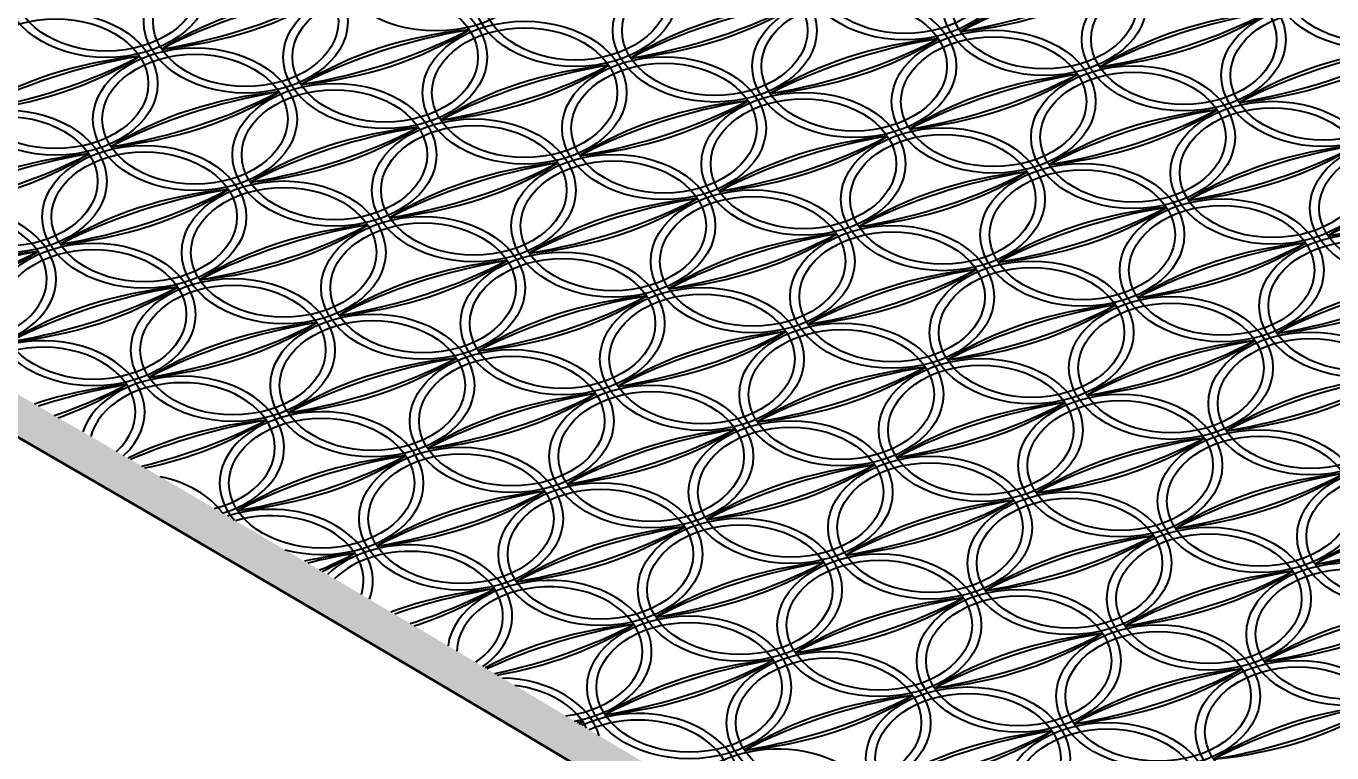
# Model space of a CAD drawing. Header units: millimetres. Extents: x 4628 to 974470, y 12613 to 383573.
# Drawn here: x 672960 to 680000, y 325550 to 329468 of the extents above; entities that cross this region are included whole.
import ezdxf

# ---------------------------------------------------------------- set-up
doc = ezdxf.new("R2010")
doc.units = ezdxf.units.MM
doc.layers.add('标注', color=3, linetype='Continuous', lineweight=18)
doc.layers.add('桥 构造粗实', color=1, linetype='Continuous', lineweight=30)
doc.styles.add('仿宋字', font='', dxfattribs={"width": 0.7})
doc.styles.get('仿宋字').set_extended_font_data('仿宋_GB2312')
doc.dimstyles.new('750', dxfattribs={"dimscale": 0, "dimtxt": 2.5, "dimasz": 1, "dimexe": 1, "dimexo": 1, "dimgap": 0, "dimtad": 0, "dimdec": 0, "dimlfac": 0.1, "dimrnd": 0.1, "dimzin": 12, "dimdsep": 46, "dimtxsty": '仿宋字', "dimblk": 'OBLIQUE', "dimcen": -1, "dimclrd": 256, "dimclre": 256, "dimclrt": 256, "dimadec": 4, "dimazin": 0, "dimtp": 2, "dimtm": 3, "dimtfac": 0.5, "dimtdec": 0, "dimtmove": 2, "dimatfit": 3, "dimldrblk": 'OBLIQUE', "dimfxl": 3, "dimfxlon": 1, "dimtvp": 0.7, "dimtolj": 1, "dimtzin": 12, "dimarcsym": 0})

# ---------------------------------------------------------------- blocks, each defined once
blk = doc.blocks.new('_Oblique')
at = {"color": 0, "linetype": 'ByBlock', "lineweight": -2}
blk.add_line((-0.5, -0.5), (0.5, 0.5), dxfattribs=at)
blk = doc.blocks.new('*D95')
at = {"layer": 'Defpoints', "color": 0}
for p in [(682588.7, 354868.6), (663588.7, 320809.5), (682588.7, 312301.9)]:
    blk.add_point(p, dxfattribs=at)
at = {"layer": '标注', "lineweight": -2}
for p, q in [((663588.7, 352868.6), (663588.7, 355868.6)), ((682588.7, 352868.6), (682588.7, 355868.6)), ((663588.7, 354868.6), (682588.7, 354868.6))]:
    blk.add_line(p, q, dxfattribs=at)
at = {"layer": '标注', "lineweight": -2, "xscale": 1000.0000020837, "yscale": 1000.0000020837, "zscale": 1000.0000020837, "rotation": 180}
blk.add_blockref('_Oblique', (663588.7, 354868.6), dxfattribs=at)
at = {"layer": '标注', "lineweight": -2, "xscale": 1000.0000020837, "yscale": 1000.0000020837, "zscale": 1000.0000020837}
blk.add_blockref('_Oblique', (682588.7, 354868.6), dxfattribs=at)
at = {"layer": '标注', "insert": (673088.7, 356618.6), "char_height": 2500, "attachment_point": 5, "style": '仿宋字'}
blk.add_mtext('\\A1;1900', dxfattribs=at)
blk = doc.blocks.new('2121212')
at = {"color": 8}
for centre, major_axis in [((-9106.6, 9555.5), (550, 0)), ((-6577.7, 9507.2), (550, 0)), ((-6577.7, 9507.2), (500, 0)), ((-10883.7, 9412.4), (550, 0)), ((-10883.7, 9412.4), (500, 0)), ((-10132, 9220.8), (500, 0)), ((-7603.1, 9172.5), (550, 0)), ((-7603.1, 9172.5), (500, 0)), ((-6851.3, 8980.9), (550, 0)), ((-6851.3, 8980.9), (500, 0)), ((-4322.5, 8932.6), (500, 0)), ((-11157.3, 8886.1), (550, 0)), ((-11157.3, 8886.1), (500, 0)), ((-8628.5, 8837.8), (550, 0)), ((-8628.5, 8837.8), (500, 0)), ((-7125, 8454.7), (550, 0)), ((-7125, 8454.7), (500, 0)), ((-8902.1, 8311.5), (550, 0)), ((-8902.1, 8311.5), (500, 0)), ((-6373.2, 8263.2), (550, 0)), ((-6373.2, 8263.2), (500, 0)), ((-3844.3, 8214.8), (500, 0)), ((-10679.2, 8168.4), (550, 0)), ((-10679.2, 8168.4), (500, 0)), ((-8150.3, 8120), (550, 0)), ((-8150.3, 8120), (500, 0)), ((-5621.4, 8071.6), (550, 0)), ((-5621.4, 8071.6), (500, 0)), ((-6646.8, 7736.9), (550, 0)), ((-6646.8, 7736.9), (500, 0)), ((-5895.1, 7545.4), (550, 0)), ((-5895.1, 7545.4), (500, 0)), ((-10201.1, 7450.6), (550, 0)), ((-10201.1, 7450.6), (500, 0)), ((-7672.2, 7402.2), (550, 0)), ((-7672.2, 7402.2), (500, 0)), ((-9449.3, 7259.1), (550, 0)), ((-9449.3, 7259.1), (500, 0)), ((-8697.6, 7067.6), (500, 0)), ((-6168.7, 7019.2), (550, 0)), ((-6168.7, 7019.2), (500, 0)), ((-5416.9, 6827.7), (550, 0)), ((-5416.9, 6827.7), (500, 0)), ((-9722.9, 6732.9), (500, 0)), ((-7194, 6684.5), (550, 0)), ((-7194, 6684.5), (500, 0)), ((-5690.5, 6301.4), (550, 0)), ((-5690.5, 6301.4), (500, 0)), ((-7467.7, 6158.3), (550, 0)), ((-7467.7, 6158.3), (500, 0)), ((-4938.8, 6109.9), (550, 0)), ((-4938.8, 6109.9), (500, 0)), ((-6715.9, 5966.7), (550, 0)), ((-6715.9, 5966.7), (500, 0)), ((-4187, 5918.4), (550, 0)), ((-4187, 5918.4), (500, 0)), ((-5212.4, 5583.7), (550, 0)), ((-5212.4, 5583.7), (500, 0)), ((-4460.6, 5392.1), (550, 0)), ((-4460.6, 5392.1), (500, 0)), ((-6237.8, 5249), (550, 0)), ((-6237.8, 5249), (500, 0))]:
    blk.add_ellipse(centre, major_axis=major_axis, ratio=0.7, dxfattribs=at)
for centre, major_axis, start_param, end_param in [((-4048.8, 9458.8), (-550, 0), 3.141593, 9.424778), ((-4048.8, 9458.8), (-500, 0), 3.141593, 9.424778), ((-8354.8, 9364), (-550, 0), 3.141593, 9.424778), ((-8354.8, 9364), (-500, 0), 3.141593, 9.424778), ((-5826, 9315.6), (-550, 0), 3.141593, 9.424778), ((-5826, 9315.6), (-500, 0), 3.141593, 9.424778), ((-10132, 9220.8), (-550, 0), 3.141593, 9.424778), ((-5074.2, 9124.1), (-550, 0), 3.141593, 9.424778), ((-5140.8, 8287.1), (1696.6, 0), 1.707987, 2.30627), ((-4788.5, 7758.3), (-2505.2, 0), -1.335396, -0.933532), ((-6511.2, 10344.2), (1696.6, 0), -1.433605, -0.835323), ((-6863.4, 10873), (2505.2, 0), -1.335396, -0.933532), ((-5074.2, 9124.1), (-500, 0), 3.141593, 9.424778), ((-9446.8, 8192.3), (1696.6, 0), 1.707987, 2.30627), ((-9094.5, 7663.5), (-2505.2, 0), -1.335396, -0.933532), ((-10817.2, 10249.4), (-1696.6, 0), 1.707987, 2.30627), ((-11169.4, 10778.2), (2505.2, 0), -1.335396, -0.933532), ((-9380.2, 9029.3), (-550, 0), 3.141593, 9.424778), ((-9380.2, 9029.3), (-500, 0), 3.141593, 9.424778), ((-6917.9, 8143.9), (1696.6, 0), 1.707987, 2.30627), ((-6565.6, 7615.1), (-2505.2, 0), -1.335396, -0.933532), ((-8288.3, 10201), (1696.6, 0), -1.433605, -0.835323), ((-8640.5, 10729.8), (-2505.2, 0), 1.806196, 2.208061), ((-4322.5, 8932.6), (-550, 0), 3.141593, 9.424778), ((-4389, 8095.5), (-1696.6, 0), -1.433605, -0.835323), ((-4036.8, 7566.7), (2505.2, 0), 1.806196, 2.208061), ((-5759.4, 10152.7), (1696.6, 0), -1.433605, -0.835323), ((-6111.7, 10681.5), (2505.2, 0), -1.335396, -0.933532), ((-8695, 8000.7), (1696.6, 0), 1.707987, 2.30627), ((-8342.8, 7471.9), (-2505.2, 0), -1.335396, -0.933532), ((-10065.4, 10057.9), (1696.6, 0), -1.433605, -0.835323), ((-10417.7, 10586.7), (-2505.2, 0), 1.806196, 2.208061), ((-6099.6, 8789.4), (-550, 0), 3.141593, 9.424778), ((-6166.1, 7952.4), (-1696.6, 0), -1.433605, -0.835323), ((-5813.9, 7423.6), (-2505.2, 0), -1.335396, -0.933532), ((-7536.5, 10009.5), (1696.6, 0), -1.433605, -0.835323), ((-7888.8, 10538.3), (-2505.2, 0), 1.806196, 2.208061), ((-6099.6, 8789.4), (-500, 0), 3.141593, 9.424778), ((-10472.2, 7857.6), (-1696.6, 0), -1.433605, -0.835323), ((-10119.9, 7328.8), (-2505.2, 0), -1.335396, -0.933532), ((-11842.5, 9914.7), (1696.6, 0), -1.433605, -0.835323), ((-12194.8, 10443.5), (-2505.2, 0), 1.806196, 2.208061), ((-10405.6, 8694.6), (-550, 0), 3.141593, 9.424778), ((-10405.6, 8694.6), (-500, 0), 3.141593, 9.424778), ((-7876.7, 8646.2), (-550, 0), 3.141593, 9.424778), ((-3637.3, 7904), (1696.6, 0), 1.707987, 2.30627), ((-3285, 7375.2), (-2505.2, 0), -1.335396, -0.933532), ((-5007.6, 9961.1), (1696.6, 0), -1.433605, -0.835323), ((-5359.9, 10489.9), (-2505.2, 0), 1.806196, 2.208061), ((-7943.3, 7809.2), (1696.6, 0), 1.707987, 2.30627), ((-7591, 7280.4), (2505.2, 0), 1.806196, 2.208061), ((-9313.7, 9866.3), (-1696.6, 0), 1.707987, 2.30627), ((-9665.9, 10395.1), (2505.2, 0), -1.335396, -0.933532), ((-7876.7, 8646.2), (-500, 0), 3.141593, 9.424778), ((-5347.8, 8597.9), (-550, 0), 3.141593, 9.424778), ((-5347.8, 8597.9), (-500, 0), 3.141593, 9.424778), ((-9653.8, 8503.1), (-550, 0), 3.141593, 9.424778), ((-5414.4, 7760.8), (-1696.6, 0), -1.433605, -0.835323), ((-5062.1, 7232), (-2505.2, 0), -1.335396, -0.933532), ((-6784.8, 9818), (-1696.6, 0), 1.707987, 2.30627), ((-7137, 10346.8), (-2505.2, 0), 1.806196, 2.208061), ((-9720.4, 7666), (1696.6, 0), 1.707987, 2.30627), ((-9368.1, 7137.2), (-2505.2, 0), -1.335396, -0.933532), ((-11090.8, 9723.2), (-1696.6, 0), 1.707987, 2.30627), ((-11443, 10252), (2505.2, 0), -1.335396, -0.933532), ((-9653.8, 8503.1), (-500, 0), 3.141593, 9.424778), ((-11431, 8359.9), (-550, 0), 3.141593, 9.424778), ((-7191.5, 7617.7), (1696.6, 0), 1.707987, 2.30627), ((-6839.3, 7088.9), (-2505.2, 0), -1.335396, -0.933532), ((-8561.9, 9674.8), (-1696.6, 0), 1.707987, 2.30627), ((-8914.2, 10203.6), (2505.2, 0), -1.335396, -0.933532), ((-4662.6, 7569.3), (1696.6, 0), 1.707987, 2.30627), ((-4310.4, 7040.5), (-2505.2, 0), -1.335396, -0.933532), ((-6033, 9626.4), (1696.6, 0), -1.433605, -0.835323), ((-6385.3, 10155.2), (2505.2, 0), -1.335396, -0.933532), ((-4596.1, 8406.3), (-550, 0), 3.141593, 9.424778), ((-4596.1, 8406.3), (-500, 0), 3.141593, 9.424778), ((-11431, 8359.9), (-500, 0), 3.141593, 9.424778), ((-8968.6, 7474.5), (1696.6, 0), 1.707987, 2.30627), ((-8616.4, 6945.7), (-2505.2, 0), -1.335396, -0.933532), ((-10339, 9531.6), (-1696.6, 0), 1.707987, 2.30627), ((-10691.3, 10060.4), (2505.2, 0), -1.335396, -0.933532), ((-6439.8, 7426.1), (1696.6, 0), 1.707987, 2.30627), ((-6087.5, 6897.3), (-2505.2, 0), -1.335396, -0.933532), ((-7810.1, 9483.3), (-1696.6, 0), 1.707987, 2.30627), ((-8162.4, 10012.1), (-2505.2, 0), 1.806196, 2.208061), ((-3844.3, 8214.8), (-550, 0), 3.141593, 9.424778), ((-3910.9, 7377.8), (1696.6, 0), 1.707987, 2.30627), ((-3558.6, 6849), (-2505.2, 0), -1.335396, -0.933532), ((-5281.3, 9434.9), (-1696.6, 0), 1.707987, 2.30627), ((-5633.5, 9963.7), (-2505.2, 0), 1.806196, 2.208061), ((-10745.8, 7331.3), (1696.6, 0), 1.707987, 2.30627), ((-10393.5, 6802.5), (-2505.2, 0), -1.335396, -0.933532), ((-12116.1, 9388.5), (1696.6, 0), -1.433605, -0.835323), ((-12468.4, 9917.3), (-2505.2, 0), 1.806196, 2.208061), ((-8216.9, 7283), (-1696.6, 0), -1.433605, -0.835323), ((-7864.6, 6754.2), (-2505.2, 0), -1.335396, -0.933532), ((-9587.3, 9340.1), (1696.6, 0), -1.433605, -0.835323), ((-9939.5, 9868.9), (-2505.2, 0), 1.806196, 2.208061), ((-5688, 7234.6), (-1696.6, 0), -1.433605, -0.835323), ((-5335.7, 6705.8), (-2505.2, 0), -1.335396, -0.933532), ((-7058.4, 9291.7), (1696.6, 0), -1.433605, -0.835323), ((-7410.7, 9820.5), (-2505.2, 0), 1.806196, 2.208061), ((-9994, 7139.8), (-1696.6, 0), -1.433605, -0.835323), ((-9641.8, 6611), (-2505.2, 0), -1.335396, -0.933532), ((-11364.4, 9196.9), (-1696.6, 0), 1.707987, 2.30627), ((-11716.7, 9725.8), (-2505.2, 0), 1.806196, 2.208061), ((-9927.4, 7976.8), (-550, 0), 3.141593, 9.424778), ((-9927.4, 7976.8), (-500, 0), 3.141593, 9.424778), ((-7398.6, 7928.5), (-550, 0), 3.141593, 9.424778), ((-3159.1, 7186.2), (1696.6, 0), 1.707987, 2.30627), ((-2806.9, 6657.4), (-2505.2, 0), -1.335396, -0.933532), ((-4529.5, 9243.4), (-1696.6, 0), 1.707987, 2.30627), ((-4881.8, 9772.2), (2505.2, 0), -1.335396, -0.933532), ((-11704.6, 7833.7), (550, 0), 4.577372, 9.759755), ((-7465.1, 7091.4), (1696.6, 0), 1.707987, 2.30627), ((-7112.9, 6562.6), (-2505.2, 0), -1.335396, -0.933532), ((-8835.5, 9148.6), (1696.6, 0), -1.433605, -0.835323), ((-9187.8, 9677.4), (2505.2, 0), -1.335396, -0.933532), ((-7398.6, 7928.5), (-500, 0), 3.141593, 9.424778), ((-4869.7, 7880.1), (-550, 0), 3.141593, 9.424778), ((-11704.6, 7833.7), (500, 0), 4.382259, 9.954868), ((-9175.7, 7785.3), (-550, 0), 3.141593, 9.424778), ((-4936.3, 7043.1), (1696.6, 0), 1.707987, 2.30627), ((-4584, 6514.3), (-2505.2, 0), -1.335396, -0.933532), ((-6306.6, 9100.2), (-1696.6, 0), 1.707987, 2.30627), ((-6658.9, 9629), (-2505.2, 0), 1.806196, 2.208061), ((-4869.7, 7880.1), (-500, 0), 3.141593, 9.424778), ((-9242.3, 6948.3), (1696.6, 0), 1.707987, 2.30627), ((-8890, 6419.5), (-2505.2, 0), -1.335396, -0.933532), ((-10612.6, 9005.4), (-1696.6, 0), 1.707987, 2.30627), ((-10964.9, 9534.2), (2505.2, 0), -1.335396, -0.933532), ((-9175.7, 7785.3), (-500, 0), 3.141593, 9.424778), ((-10952.8, 7642.1), (-550, 0), 3.141593, 9.424778), ((-6713.4, 6899.9), (1696.6, 0), 1.707987, 2.30627), ((-6361.1, 6371.1), (-2505.2, 0), -1.335396, -0.933532), ((-8083.8, 8957), (-1696.6, 0), 1.707987, 2.30627), ((-8436, 9485.9), (2505.2, 0), -1.335396, -0.933532), ((-4184.5, 6851.5), (-1696.6, 0), -1.433605, -0.835323), ((-3832.2, 6322.7), (-2505.2, 0), -1.335396, -0.933532), ((-5554.9, 8908.7), (1696.6, 0), -1.433605, -0.835323), ((-5907.1, 9437.5), (2505.2, 0), -1.335396, -0.933532), ((-4117.9, 7688.6), (-550, 0), 3.141593, 9.424778), ((-4117.9, 7688.6), (-500, 0), 3.141593, 9.424778), ((-11019.4, 6805.1), (1696.6, 0), 1.707987, 2.30627), ((-10667.1, 6276.3), (-2505.2, 0), -1.335396, -0.933532), ((-12389.8, 8862.3), (-1696.6, 0), 1.707987, 2.30627), ((-12742, 9391.1), (2505.2, 0), -1.335396, -0.933532), ((-10952.8, 7642.1), (-500, 0), 3.141593, 9.424778), ((-8423.9, 7593.8), (-550, 0), 3.141593, 9.424778), ((-8490.5, 6756.7), (1696.6, 0), 1.707987, 2.30627), ((-8138.2, 6227.9), (-2505.2, 0), -1.335396, -0.933532), ((-9860.9, 8813.9), (-1696.6, 0), 1.707987, 2.30627), ((-10213.1, 9342.7), (2505.2, 0), -1.335396, -0.933532), ((-8423.9, 7593.8), (-500, 0), 3.141593, 9.424778), ((-5961.6, 6708.4), (1696.6, 0), 1.707987, 2.30627), ((-5609.4, 6179.6), (-2505.2, 0), -1.335396, -0.933532), ((-7332, 8765.5), (-1696.6, 0), 1.707987, 2.30627), ((-7684.3, 9294.3), (-2505.2, 0), 1.806196, 2.208061), ((-3432.7, 6660), (-1696.6, 0), -1.433605, -0.835323), ((-3080.5, 6131.2), (-2505.2, 0), -1.335396, -0.933532), ((-4803.1, 8717.2), (-1696.6, 0), 1.707987, 2.30627), ((-5155.4, 9246), (-2505.2, 0), 1.806196, 2.208061), ((-10267.6, 6613.6), (1696.6, 0), 1.707987, 2.30627), ((-9915.4, 6084.8), (-2505.2, 0), -1.335396, -0.933532), ((-11638, 8670.7), (-1696.6, 0), 1.707987, 2.30627), ((-11990.3, 9199.5), (2505.2, 0), -1.335396, -0.933532), ((-7738.8, 6565.2), (-1696.6, 0), -1.433605, -0.835323), ((-7386.5, 6036.4), (-2505.2, 0), -1.335396, -0.933532), ((-9109.1, 8622.4), (1696.6, 0), -1.433605, -0.835323), ((-9461.4, 9151.2), (-2505.2, 0), 1.806196, 2.208061), ((-5209.9, 6516.8), (-1696.6, 0), -1.433605, -0.835323), ((-4857.6, 5988), (-2505.2, 0), -1.335396, -0.933532), ((-6580.3, 8574), (1696.6, 0), -1.433605, -0.835323), ((-6932.5, 9102.8), (-2505.2, 0), 1.806196, 2.208061), ((-5143.3, 7353.9), (-550, 0), 3.141593, 9.424778), ((-5143.3, 7353.9), (-500, 0), 3.141593, 9.424778), ((-11226.4, 7115.9), (550, 0), 5.628063, 8.698691), ((-9515.9, 6422), (-1696.6, 0), -1.433605, -0.835323), ((-9163.6, 5893.2), (-2505.2, 0), -1.335396, -0.933532), ((-10886.3, 8479.2), (1696.6, 0), -1.433605, -0.835323), ((-11238.5, 9008), (-2505.2, 0), 1.806196, 2.208061), ((-6987, 6373.7), (-1696.6, 0), -1.433605, -0.835323), ((-6634.7, 5844.9), (2505.2, 0), 1.806196, 2.208061), ((-8357.4, 8430.8), (-1696.6, 0), 1.707987, 2.30627), ((-8709.6, 8959.6), (2505.2, 0), -1.335396, -0.933532), ((-6920.4, 7210.7), (-550, 0), 3.141593, 9.424778), ((-6920.4, 7210.7), (-500, 0), 3.141593, 9.424778), ((-4391.6, 7162.4), (-550, 0), 3.141593, 9.424778), ((-11226.4, 7115.9), (500, 0), 5.631646, 8.694621), ((-4458.1, 6325.3), (1696.6, 0), 1.707987, 2.30627), ((-4105.9, 5796.5), (-2505.2, 0), -1.335396, -0.933532), ((-5828.5, 8382.5), (-1696.6, 0), 1.707987, 2.30627), ((-6180.8, 8911.3), (2505.2, 0), -1.335396, -0.933532), ((-4391.6, 7162.4), (-500, 0), 3.141593, 9.424778), ((-8764.1, 6230.5), (1696.6, 0), 1.707987, 2.30627), ((-8411.9, 5701.7), (-2505.2, 0), -1.335396, -0.933532), ((-10134.5, 8287.7), (-1696.6, 0), 1.707987, 2.30627), ((-10486.8, 8816.5), (-2505.2, 0), 1.806196, 2.208061), ((-8697.6, 7067.6), (-550, 0), 3.141593, 9.424778), ((-6235.2, 6182.1), (1696.6, 0), 1.707987, 2.30627), ((-5883, 5653.3), (-2505.2, 0), -1.335396, -0.933532), ((-7605.6, 8239.3), (-1696.6, 0), 1.707987, 2.30627), ((-7957.9, 8768.1), (2505.2, 0), -1.335396, -0.933532), ((-10541.2, 6087.3), (1696.6, 0), 1.707987, 2.015363), ((-10189, 5558.5), (-2505.2, 0), -1.335396, -1.133607), ((-12263.9, 8673.3), (2505.2, 0), -1.116281, -0.933532), ((-11911.6, 8144.5), (-1696.6, 0), 2.040814, 2.30627), ((-10474.7, 6924.4), (-550, 0), 8.260251, 12.344253), ((-10474.7, 6924.4), (-500, 0), 8.209003, 12.39559), ((-7945.8, 6876), (-550, 0), 3.141593, 9.424778), ((-3706.4, 6133.8), (1696.6, 0), 1.707987, 2.30627), ((-3354.1, 5605), (-2505.2, 0), -1.335396, -0.933532), ((-5076.7, 8190.9), (1696.6, 0), -1.433605, -0.835323), ((-5429, 8719.7), (2505.2, 0), -1.335396, -0.933532), ((-8012.4, 6039), (1696.6, 0), 1.707987, 2.30627), ((-7660.1, 5510.2), (-2505.2, 0), -1.335396, -0.933532), ((-9382.7, 8096.1), (-1696.6, 0), 1.707987, 2.30627), ((-9735, 8624.9), (2505.2, 0), -1.335396, -0.933532), ((-7945.8, 6876), (-500, 0), 3.141593, 9.424778), ((-9722.9, 6732.9), (550, 0), 4.345115, 9.970064), ((-5483.5, 5990.6), (1696.6, 0), 1.707987, 2.30627), ((-5131.2, 5461.8), (-2505.2, 0), -1.335396, -0.933532), ((-6853.9, 8047.8), (1696.6, 0), -1.433605, -0.835323), ((-7206.1, 8576.6), (-2505.2, 0), 1.806196, 2.208061), ((-9789.5, 5895.8), (1696.6, 0), 1.707987, 2.183903), ((-9437.2, 5367), (-2505.2, 0), -1.335396, -1.018038), ((-11512.1, 8481.8), (-2505.2, 0), 1.904169, 2.208061), ((-11159.9, 7953), (-1696.6, 0), 1.860441, 2.30627), ((-7260.6, 5847.4), (1696.6, 0), 1.707987, 2.30627), ((-6908.3, 5318.6), (-2505.2, 0), -1.335396, -0.933532), ((-8631, 7904.6), (1696.6, 0), -1.433605, -0.835323), ((-8983.3, 8433.4), (-2505.2, 0), 1.806196, 2.208061), ((-4731.7, 5799.1), (-1696.6, 0), -1.433605, -0.835323), ((-4379.5, 5270.3), (-2505.2, 0), -1.335396, -0.933532), ((-6102.1, 7856.2), (1696.6, 0), -1.433605, -0.835323), ((-6454.4, 8385), (-2505.2, 0), 1.806196, 2.208061), ((-4665.2, 6636.1), (-550, 0), 3.141593, 9.424778), ((-4665.2, 6636.1), (-500, 0), 3.141593, 9.424778), ((-8971.2, 6541.3), (-550, 0), 3.141593, 9.424778), ((-9037.7, 5704.3), (-1696.6, 0), -1.433605, -0.835323), ((-8685.5, 5175.5), (-2505.2, 0), -1.335396, -0.933532), ((-10408.1, 7761.4), (1696.6, 0), -1.433605, -0.835323), ((-10760.4, 8290.2), (-2505.2, 0), 1.806196, 2.208061), ((-8971.2, 6541.3), (-500, 0), 3.141593, 9.424778), ((-6508.9, 5655.9), (1696.6, 0), 1.707987, 2.30627), ((-6156.6, 5127.1), (-2505.2, 0), -1.335396, -0.933532), ((-7879.2, 7713.1), (-1696.6, 0), 1.707987, 2.30627), ((-8231.5, 8241.9), (2505.2, 0), -1.335396, -0.933532), ((-6442.3, 6493), (-550, 0), 3.141593, 9.424778), ((-6442.3, 6493), (-500, 0), 3.141593, 9.424778), ((-3913.4, 6444.6), (-550, 0), 3.141593, 9.424778), ((-10748.3, 6398.2), (550, 0), 0.462766, 1.286278), ((-3980, 5607.5), (-1696.6, 0), -1.433605, -0.835323), ((-3627.7, 5078.7), (-2505.2, 0), -1.335396, -0.933532), ((-5350.4, 7664.7), (-1696.6, 0), 1.707987, 2.30627), ((-5702.6, 8193.5), (-2505.2, 0), 1.806196, 2.208061), ((-3913.4, 6444.6), (-500, 0), 3.141593, 9.424778), ((-8286, 5512.7), (1696.6, 0), 1.707987, 2.30627), ((-7933.7, 4983.9), (-2505.2, 0), -1.335396, -0.933532), ((-9656.4, 7569.9), (-1696.6, 0), 1.707987, 2.30627), ((-10008.6, 8098.7), (2505.2, 0), -1.335396, -0.933532), ((-8219.4, 6349.8), (-550, 0), 3.141593, 9.424778), ((-8219.4, 6349.8), (-500, 0), 3.141593, 9.424778), ((-9996.5, 6206.6), (-550, 0), 9.161623, 11.435033), ((-5757.1, 5464.4), (1696.6, 0), 1.707987, 2.30627), ((-5404.8, 4935.6), (-2505.2, 0), -1.335396, -0.933532), ((-7127.5, 7521.5), (-1696.6, 0), 1.707987, 2.30627), ((-7479.7, 8050.3), (2505.2, 0), -1.335396, -0.933532), ((-9996.5, 6206.6), (-500, 0), 9.209082, 11.38804), ((-3228.2, 5416), (1696.6, 0), 1.707987, 2.30627), ((-2876, 4887.2), (-2505.2, 0), -1.335396, -0.933532), ((-4598.6, 7473.2), (1696.6, 0), -1.433605, -0.835323), ((-4950.9, 8002), (2505.2, 0), -1.335396, -0.933532), ((-7534.2, 5321.2), (1696.6, 0), 1.707987, 2.30627), ((-7182, 4792.4), (-2505.2, 0), -1.335396, -0.933532), ((-8904.6, 7378.4), (-1696.6, 0), 1.707987, 2.30627), ((-9256.9, 7907.2), (2505.2, 0), -1.335396, -0.933532), ((-9244.8, 6015.1), (550, 0), 5.503519, 8.802197), ((-5005.4, 5272.9), (1696.6, 0), 1.707987, 2.30627), ((-4653.1, 4744), (-2505.2, 0), -1.335396, -0.933532), ((-6375.7, 7330), (-1696.6, 0), 1.707987, 2.30627), ((-6728, 7858.8), (-2505.2, 0), 1.806196, 2.208061), ((-9311.4, 5178.1), (1696.6, 0), 1.707987, 1.872447), ((-8959.1, 4649.3), (-2505.2, 0), -1.335396, -1.229446), ((-11034, 7764), (-2505.2, 0), 2.11614, 2.208061), ((-10681.7, 7235.2), (1696.6, 0), -0.968501, -0.835323), ((-9244.8, 6015.1), (500, 0), 5.495715, 8.809594), ((-6782.5, 5129.7), (-1696.6, 0), -1.433605, -0.835323), ((-6430.2, 4600.9), (-2505.2, 0), -1.335396, -0.933532), ((-8152.9, 7186.8), (1696.6, 0), -1.433605, -0.835323), ((-8505.1, 7715.6), (-2505.2, 0), 1.806196, 2.208061), ((-8493, 5823.6), (-550, 0), 8.100332, 12.483643), ((-4253.6, 5081.3), (-1696.6, 0), -1.433605, -0.835323), ((-3901.3, 4552.5), (-2505.2, 0), -1.335396, -0.933532), ((-5624, 7138.5), (1696.6, 0), -1.433605, -0.835323), ((-5976.2, 7667.3), (-2505.2, 0), 1.806196, 2.208061), ((-8559.6, 4986.5), (-1696.6, 0), -1.433605, -1.086688), ((-8207.3, 4457.7), (-2505.2, 0), -1.335396, -1.106539), ((-10282.2, 7572.5), (-2505.2, 0), 1.997589, 2.208061), ((-9930, 7043.7), (-1696.6, 0), 1.999853, 2.30627), ((-8493, 5823.6), (-500, 0), 8.0274, 12.55687), ((-5964.2, 5775.2), (-550, 0), 3.141593, 9.424778), ((-5964.2, 5775.2), (-500, 0), 3.141593, 9.424778), ((-6030.7, 4938.2), (1696.6, 0), 1.707987, 2.30627), ((-5678.5, 4409.4), (-2505.2, 0), -1.335396, -0.933532), ((-7401.1, 6995.3), (1696.6, 0), -1.433605, -0.835323), ((-7753.4, 7524.1), (2505.2, 0), -1.335396, -0.933532), ((-3501.8, 4889.8), (1696.6, 0), 1.707987, 2.30627), ((-3149.6, 4361), (-2505.2, 0), -1.335396, -0.933532), ((-4872.2, 6946.9), (-1696.6, 0), 1.707987, 2.30627), ((-5224.5, 7475.7), (-2505.2, 0), 1.806196, 2.208061), ((-7741.3, 5632), (-550, 0), 3.141593, 9.424778), ((-7807.8, 4795), (1696.6, 0), 1.707987, 2.225598), ((-7455.6, 4266.2), (-2505.2, 0), -1.335396, -0.989199), ((-9530.5, 7380.9), (2505.2, 0), -1.270161, -0.933532), ((-9178.2, 6852.1), (-1696.6, 0), 1.810244, 2.30627), ((-7741.3, 5632), (-500, 0), 3.141593, 9.424778), ((-5279, 4746.6), (1696.6, 0), 1.707987, 2.30627), ((-4926.7, 4217.8), (-2505.2, 0), -1.335396, -0.933532), ((-6649.3, 6803.8), (-1696.6, 0), 1.707987, 2.30627), ((-7001.6, 7332.6), (2505.2, 0), -1.335396, -0.933532), ((-7056.1, 4603.5), (1696.6, 0), 1.707987, 2.30627), ((-6703.8, 4074.7), (-2505.2, 0), -1.335396, -0.933532), ((-8426.5, 6660.6), (-1696.6, 0), 1.707987, 2.30627), ((-8778.7, 7189.4), (2505.2, 0), -1.335396, -0.933532), ((-6989.5, 5440.5), (-550, 0), 3.141593, 9.424778), ((-6989.5, 5440.5), (-500, 0), 3.141593, 9.424778), ((-4527.2, 4555.1), (1696.6, 0), 1.707987, 2.30627), ((-4174.9, 4026.3), (-2505.2, 0), -1.335396, -0.933532), ((-5897.6, 6612.2), (-1696.6, 0), 1.707987, 2.30627), ((-6249.9, 7141), (-2505.2, 0), 1.806196, 2.208061), ((-8766.7, 5297.3), (550, 0), 0.193042, 1.537567), ((-8766.7, 5297.3), (500, 0), 0.331645, 1.398261), ((-6304.3, 4411.9), (-1696.6, 0), -1.433605, -0.835323), ((-5952.1, 3883.1), (-2505.2, 0), -1.335396, -0.933532), ((-7674.7, 6469.1), (1696.6, 0), -1.433605, -0.835323), ((-8027, 6997.9), (-2505.2, 0), 1.806196, 2.208061), ((-8014.9, 5105.8), (-550, 0), 8.993874, 11.582024), ((-3775.5, 4363.6), (-1696.6, 0), -1.433605, -0.835323), ((-3423.2, 3834.8), (-2505.2, 0), -1.335396, -0.933532), ((-5145.8, 6420.7), (1696.6, 0), -1.433605, -0.835323), ((-5498.1, 6949.5), (-2505.2, 0), 1.806196, 2.208061), ((-8081.5, 4268.8), (-1696.6, 0), -1.433605, -1.414727), ((-7729.2, 3740), (-2505.2, 0), -1.335396, -1.323536), ((-9804.1, 6854.7), (-2505.2, 0), 2.19816, 2.208061), ((-9451.8, 6325.9), (1696.6, 0), -0.849684, -0.835323), ((-8014.9, 5105.8), (-500, 0), 9.022927, 11.553454), ((-5486, 5057.4), (-550, 0), 3.141593, 9.424778), ((-5552.6, 4220.4), (-1696.6, 0), -1.433605, -0.835323), ((-5200.3, 3691.6), (2505.2, 0), 1.806196, 2.208061), ((-6923, 6277.5), (-1696.6, 0), 1.707987, 2.30627), ((-7275.2, 6806.3), (2505.2, 0), -1.335396, -0.933532), ((-5486, 5057.4), (-500, 0), 3.141593, 9.424778), ((-7263.1, 4914.3), (-550, 0), 8.470782, 12.097626)]:
    blk.add_ellipse(centre, major_axis=major_axis, ratio=0.7, start_param=start_param, end_param=end_param, dxfattribs=at)

msp = doc.modelspace()

# ---------------------------------------------------------------- hatches: boundary and pattern name
h = msp.add_hatch(color=8)
h.paths.add_polyline_path([(681400.2, 331875.2), (680401.8, 332279.6), (679403.5, 332679.9), (678405.1, 333076.2), (677406.8, 333468.3), (676408.4, 333856.3), (675410.1, 334240.2), (674411.8, 334619.9), (673413.5, 334995.6), (672415.2, 335367.2), (671416.9, 335734.6), (670418.6, 336098), (669420.3, 336457.2), (668422, 336812.3), (667423.7, 337163.4), (666425.5, 337510.3), (665427.2, 337853.1), (664429, 338191.8), (663430.7, 338526.4), (662432.5, 338856.9), (661434.2, 339183.2), (660436, 339505.5), (659437.8, 339823.7), (658439.6, 340137.7), (657441.4, 340447.7), (656443.2, 340753.5), (655445, 341055.3), (654446.8, 341352.9), (653448.6, 341646.4), (652450.4, 341935.8), (651452.2, 342221.1), (650454.1, 342502.3), (649455.9, 342779.4), (648457.8, 343052.4), (647459.6, 343321.3), (646461.5, 343586.1), (645463.3, 343846.7), (644465.2, 344103.3), (643467.1, 344355.7), (642468.9, 344604.1), (641470.8, 344848.3), (640472.7, 345088.5), (639474.6, 345324.5), (638476.5, 345556.4), (637478.4, 345784.2), (636480.3, 346007.9), (635482.2, 346227.5), (634484.2, 346443), (633486.1, 346654.4), (632488, 346861.7), (631490, 347064.9), (630491.9, 347264), (629493.8, 347458.9), (628495.8, 347649.8), (627497.7, 347836.6), (626499.7, 348019.2), (625501.7, 348197.8), (625458.9, 348205.2, 0.956587), (625286.5, 347424.8), (625588.7, 347343.9), (626588.7, 347069.5), (627588.7, 346788.6), (628588.7, 346501.2), (629588.7, 346207.3), (630588.7, 345906.9), (631588.7, 345600.1), (632588.7, 345286.7), (633588.7, 344966.9), (634588.7, 344640.6), (635588.7, 344307.8), (636588.7, 343968.5), (637588.7, 343622.7), (638588.7, 343270.5), (639588.7, 342911.7), (640588.7, 342546.5), (641588.7, 342174.8), (642588.7, 341796.7), (643588.7, 341412), (644588.7, 341020.9), (645588.7, 340623.3), (646588.7, 340219.2), (647588.7, 339808.6), (648588.7, 339391.6), (649588.7, 338968), (650588.7, 338538), (651588.7, 338101.6), (652588.7, 337658.6), (653588.7, 337209.2), (654588.7, 336753.3), (655588.7, 336290.9), (656588.7, 335822.1), (657588.7, 335346.8), (658588.7, 334865), (659588.7, 334376.7), (660588.7, 333882), (661588.7, 333380.8), (662588.7, 332873.1), (663588.7, 332359), (664588.7, 331838.3), (665588.7, 331311.3), (666588.7, 330777.7), (667588.7, 330237.7), (668588.7, 329691.2), (669588.7, 329138.2), (670588.7, 328578.8), (671588.7, 328012.9), (672588.7, 327440.5), (673588.7, 326861.7), (674588.7, 326276.4), (675588.7, 325684.6), (676588.7, 325086.4), (677588.7, 324481.7), (678588.7, 323870.6), (679588.7, 323252.9), (680588.7, 322628.8), (681588.7, 321998.3), (681878.2, 321813.9), (702655.8, 321448.6, 0.723214), (702906.3, 322165.8), (702367.4, 322432.9), (701368.9, 322923.6), (700370.4, 323410.2), (699371.9, 323892.8), (698373.4, 324371.2), (697375, 324845.4), (696376.5, 325315.6), (695378, 325781.7), (694379.5, 326243.7), (693381.1, 326701.5), (692382.6, 327155.2), (691384.2, 327604.9), (690385.8, 328050.4), (689387.3, 328491.8), (688388.9, 328929.1), (687390.5, 329362.3), (686392.1, 329791.4), (685393.7, 330216.4), (684395.3, 330637.2), (683396.9, 331054), (682398.6, 331466.7)])
h.paths.add_polyline_path([(681324.8, 331690), (682322.5, 331281.7), (683320.2, 330869.3), (684317.9, 330452.8), (685315.7, 330032.2), (686313.5, 329607.5), (687311.2, 329178.7), (688309, 328745.8), (689306.8, 328308.8), (690304.6, 327867.6), (691302.4, 327422.4), (692300.2, 326973), (693298, 326519.6), (694295.9, 326062), (695293.7, 325600.3), (696291.6, 325134.5), (697289.4, 324664.6), (698287.3, 324190.6), (699285.2, 323712.5), (700283.1, 323230.3), (701281, 322744), (702278.9, 322253.5), (702797, 321996.8, -0.692809), (702659.3, 321648.6), (681938.1, 322012.9), (681695.8, 322167.2), (680695, 322798.3), (679694.2, 323422.8), (678693.4, 324041), (677692.6, 324652.6), (676691.8, 325257.8), (675691, 325856.5), (674690.2, 326448.8), (673689.3, 327034.6), (672688.5, 327613.9), (671687.7, 328186.7), (670686.8, 328753.1), (669685.9, 329313), (668685.1, 329866.5), (667684.2, 330413.4), (666683.3, 330953.9), (665682.4, 331488), (664681.5, 332015.5), (663680.6, 332536.6), (662679.7, 333051.2), (661678.8, 333559.3), (660677.9, 334061), (659676.9, 334556.2), (658676, 335044.9), (657675.1, 335527.2), (656674.1, 336002.9), (655673.1, 336472.2), (654672.2, 336935.1), (653671.2, 337391.4), (652670.2, 337841.3), (651669.2, 338284.6), (650668.2, 338721.6), (649667.2, 339152), (648666.2, 339575.9), (647665.2, 339993.4), (646664.2, 340404.4), (645663.1, 340808.9), (644662.1, 341206.9), (643661.1, 341598.5), (642660, 341983.5), (641658.9, 342362.1), (640657.9, 342734.2), (639656.8, 343099.8), (638655.7, 343458.9), (637654.6, 343811.5), (636653.5, 344157.7), (635652.4, 344497.3), (634651.3, 344830.5), (633650.2, 345157.2), (632649.1, 345477.4), (631648, 345791.1), (630646.8, 346098.3), (629645.7, 346399), (628644.5, 346693.2), (627643.4, 346980.9), (626642.2, 347262.2), (625641.1, 347536.9), (625338.3, 347618, -0.956587), (625424.5, 348008.2), (625466.8, 348000.8), (626464.1, 347822.4), (627461.3, 347639.9), (628458.6, 347453.3), (629455.9, 347262.6), (630453.2, 347067.8), (631450.4, 346868.8), (632447.7, 346665.8), (633445, 346458.7), (634442.3, 346247.5), (635439.6, 346032.1), (636437, 345812.7), (637434.3, 345589.2), (638431.6, 345361.5), (639429, 345129.8), (640426.3, 344893.9), (641423.7, 344654), (642421, 344409.9), (643418.4, 344161.7), (644415.8, 343909.5), (645413.2, 343653.1), (646410.6, 343392.6), (647408, 343128.1), (648405.4, 342859.4), (649402.8, 342586.6), (650400.2, 342309.7), (651397.6, 342028.7), (652395.1, 341743.6), (653392.5, 341454.4), (654390, 341161.1), (655387.4, 340863.7), (656384.9, 340562.2), (657382.4, 340256.6), (658379.9, 339946.8), (659377.4, 339633), (660374.9, 339315.1), (661372.4, 338993), (662370, 338666.9), (663367.5, 338336.6), (664365, 338002.3), (665362.6, 337663.8), (666360.2, 337321.2), (667357.7, 336974.6), (668355.3, 336623.8), (669352.9, 336268.9), (670350.5, 335909.9), (671348.1, 335546.8), (672345.7, 335179.6), (673343.4, 334808.3), (674341, 334432.9), (675338.7, 334053.4), (676336.3, 333669.7), (677334, 333282), (678331.7, 332890.1), (679329.4, 332494.2), (680327.1, 332094.1)], flags=16)

# ---------------------------------------------------------------- linework, layer by layer
at = {"layer": '桥 构造粗实'}
msp.add_lwpolyline([(668588.7, 329691.2), (669588.7, 329138.2), (670588.7, 328578.8), (671588.7, 328012.9), (672588.7, 327440.5), (673588.7, 326861.7), (674588.7, 326276.4), (675588.7, 325684.6), (676588.7, 325086.4), (677588.7, 324481.7), (678588.7, 323870.6), (679588.7, 323252.9), (680588.7, 322628.8), (681588.7, 321998.3), (682588.7, 321361.3), (683588.7, 320717.8), (684275.9, 320271.1)], dxfattribs=at)

# ---------------------------------------------------------------- block references
msp.add_blockref('2121212', (684275.9, 320271.1))

# ---------------------------------------------------------------- dimensions: what is measured, and where the dimension line sits
at = {"layer": '标注'}
dim = msp.add_linear_dim(base=(682588.7, 354868.6), p1=(663588.7, 320809.5), p2=(682588.7, 312301.9), dimstyle='750', override={"dimscale": 1000.000002, "dimfxl": 2}, dxfattribs=at)
dim.commit()
dim.dimension.update_dxf_attribs({"geometry": '*D95', "text_midpoint": (673088.7, 356618.6)})

doc.saveas('drawing.dxf')
